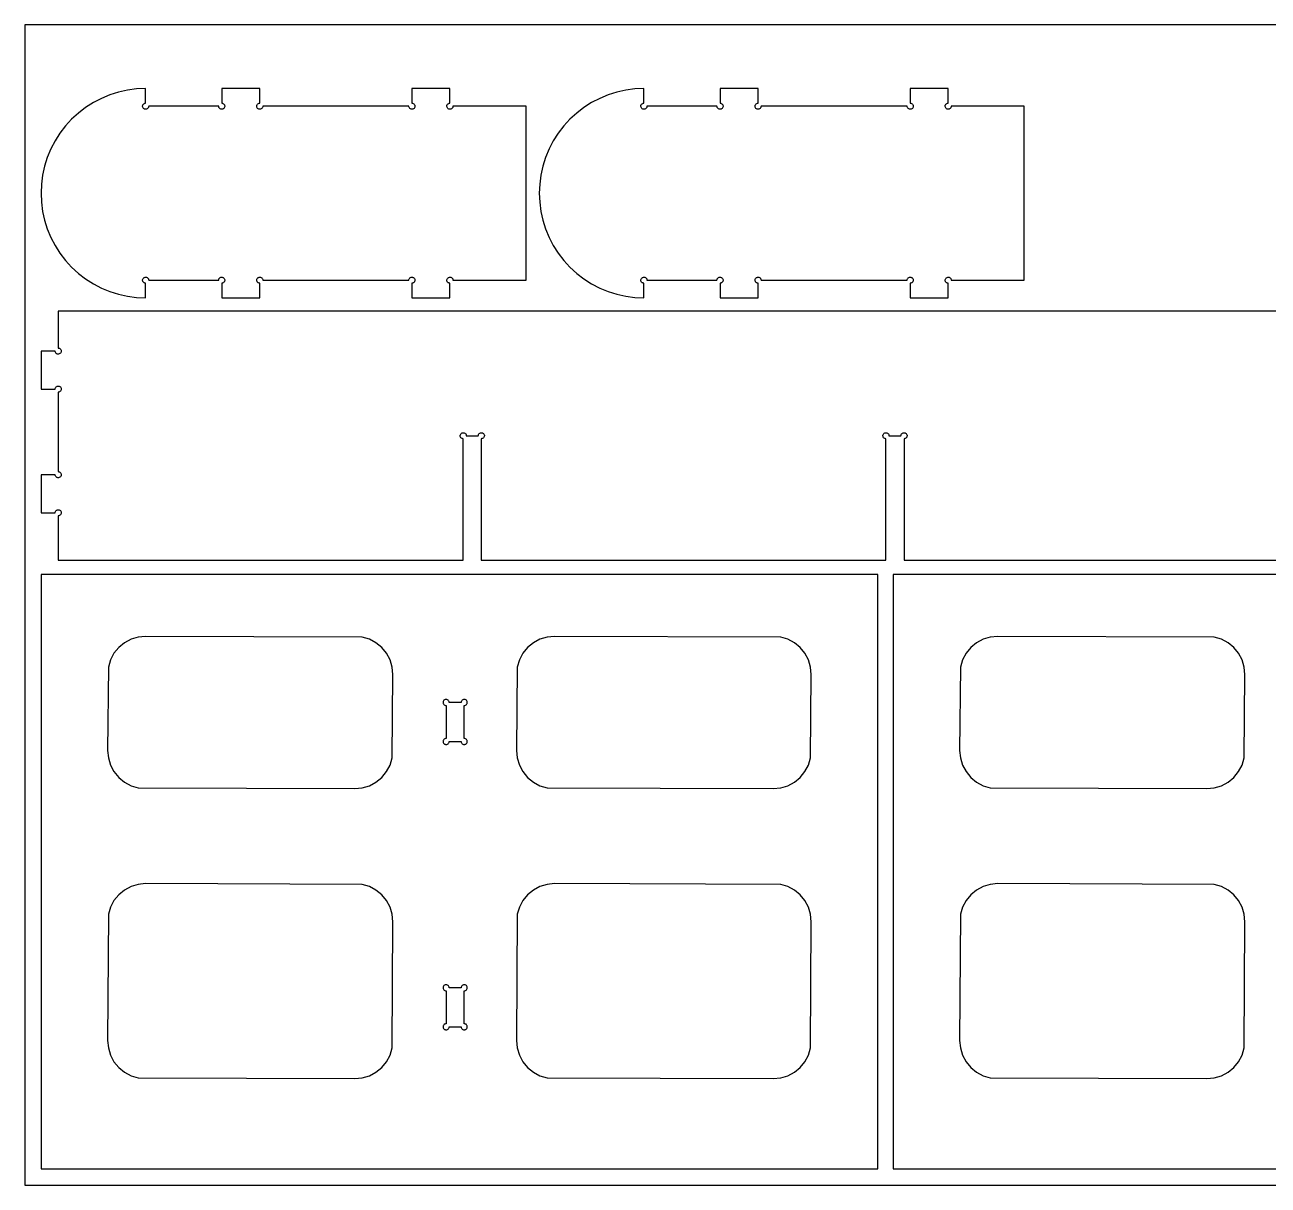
# Model space of a CAD drawing. Extents: x 0 to 2440, y -4410 to 1220.
# Drawn here: x 0 to 1307, y 0 to 1220 of the extents above; entities that cross this region are included whole.
import ezdxf

# ---------------------------------------------------------------- set-up
doc = ezdxf.new("R2010")
doc.units = 0
doc.layers.add('CUT', color=1, linetype='Continuous')
doc.layers.add('REFERENCE-SHEET', color=8, linetype='Continuous')

msp = doc.modelspace()

# ---------------------------------------------------------------- linework, layer by layer
at = {"layer": 'CUT'}
for points in [[(407, 933), (447, 933), (447, 948.3), (446.3, 948.4), (445.7, 948.6), (445.1, 948.9), (444.6, 949.4), (444.2, 950), (443.9, 950.6), (443.8, 951.3), (443.8, 952), (444, 952.6), (444.3, 953.2), (444.7, 953.8), (445.3, 954.2), (445.9, 954.5), (446.5, 954.7), (447.2, 954.7), (447.9, 954.6), (448.5, 954.3), (449.1, 953.9), (449.6, 953.4), (449.9, 952.8), (450.1, 952.2), (450.2, 951.5), (527, 951.5), (527, 1134.5), (450.2, 1134.5), (450.1, 1133.8), (449.9, 1133.2), (449.6, 1132.6), (449.1, 1132.1), (448.5, 1131.7), (447.9, 1131.4), (447.2, 1131.3), (446.5, 1131.3), (445.9, 1131.5), (445.3, 1131.8), (444.7, 1132.2), (444.3, 1132.8), (444, 1133.4), (443.8, 1134), (443.8, 1134.7), (443.9, 1135.4), (444.2, 1136), (444.6, 1136.6), (445.1, 1137.1), (445.7, 1137.4), (446.3, 1137.6), (447, 1137.7), (447, 1153), (407, 1153), (407, 1137.7), (407.7, 1137.6), (408.3, 1137.4), (408.9, 1137.1), (409.4, 1136.6), (409.8, 1136), (410.1, 1135.4), (410.2, 1134.7), (410.2, 1134), (410, 1133.4), (409.7, 1132.8), (409.3, 1132.2), (408.7, 1131.8), (408.1, 1131.5), (407.5, 1131.3), (406.8, 1131.3), (406.1, 1131.4), (405.5, 1131.7), (404.9, 1132.1), (404.4, 1132.6), (404.1, 1133.2), (403.9, 1133.8), (403.8, 1134.5), (250.2, 1134.5), (250.1, 1133.8), (249.9, 1133.2), (249.6, 1132.6), (249.1, 1132.1), (248.5, 1131.7), (247.9, 1131.4), (247.2, 1131.3), (246.5, 1131.3), (245.9, 1131.5), (245.3, 1131.8), (244.7, 1132.2), (244.3, 1132.8), (244, 1133.4), (243.8, 1134), (243.8, 1134.7), (243.9, 1135.4), (244.2, 1136), (244.6, 1136.6), (245.1, 1137.1), (245.7, 1137.4), (246.3, 1137.6), (247, 1137.7), (247, 1153), (207, 1153), (207, 1137.7), (207.7, 1137.6), (208.3, 1137.4), (208.9, 1137.1), (209.4, 1136.6), (209.8, 1136), (210.1, 1135.4), (210.2, 1134.7), (210.2, 1134), (210, 1133.4), (209.7, 1132.8), (209.3, 1132.2), (208.7, 1131.8), (208.1, 1131.5), (207.5, 1131.3), (206.8, 1131.3), (206.1, 1131.4), (205.5, 1131.7), (204.9, 1132.1), (204.4, 1132.6), (204.1, 1133.2), (203.9, 1133.8), (203.8, 1134.5), (130.2, 1134.5), (130.1, 1133.8), (129.9, 1133.2), (129.6, 1132.6), (129.1, 1132.1), (128.5, 1131.7), (127.9, 1131.4), (127.2, 1131.3), (126.5, 1131.3), (125.9, 1131.5), (125.3, 1131.8), (124.7, 1132.2), (124.3, 1132.8), (124, 1133.4), (123.8, 1134), (123.8, 1134.7), (123.9, 1135.4), (124.2, 1136), (124.6, 1136.6), (125.1, 1137.1), (125.7, 1137.4), (126.3, 1137.6), (127, 1137.7), (127, 1153), (117.4, 1152.6), (107.9, 1151.3), (98.5, 1149.3), (89.4, 1146.4), (80.5, 1142.7), (72, 1138.3), (63.9, 1133.1), (56.3, 1127.3), (49.2, 1120.8), (42.7, 1113.7), (36.9, 1106.1), (31.7, 1098), (27.3, 1089.5), (23.6, 1080.6), (20.7, 1071.5), (18.7, 1062.1), (17.4, 1052.6), (17, 1043), (17.4, 1033.4), (18.7, 1023.9), (20.7, 1014.5), (23.6, 1005.4), (27.3, 996.5), (31.7, 988), (36.9, 979.9), (42.7, 972.3), (49.2, 965.2), (56.3, 958.7), (63.9, 952.9), (72, 947.7), (80.5, 943.3), (89.4, 939.6), (98.5, 936.7), (107.9, 934.7), (117.4, 933.4), (127, 933), (127, 948.3), (126.3, 948.4), (125.7, 948.6), (125.1, 948.9), (124.6, 949.4), (124.2, 950), (123.9, 950.6), (123.8, 951.3), (123.8, 952), (124, 952.6), (124.3, 953.2), (124.7, 953.8), (125.3, 954.2), (125.9, 954.5), (126.5, 954.7), (127.2, 954.7), (127.9, 954.6), (128.5, 954.3), (129.1, 953.9), (129.6, 953.4), (129.9, 952.8), (130.1, 952.2), (130.2, 951.5), (203.8, 951.5), (203.9, 952.2), (204.1, 952.8), (204.4, 953.4), (204.9, 953.9), (205.5, 954.3), (206.1, 954.6), (206.8, 954.7), (207.5, 954.7), (208.1, 954.5), (208.7, 954.2), (209.3, 953.8), (209.7, 953.2), (210, 952.6), (210.2, 952), (210.2, 951.3), (210.1, 950.6), (209.8, 950), (209.4, 949.4), (208.9, 948.9), (208.3, 948.6), (207.7, 948.4), (207, 948.3), (207, 933), (247, 933), (247, 948.3), (246.3, 948.4), (245.7, 948.6), (245.1, 948.9), (244.6, 949.4), (244.2, 950), (243.9, 950.6), (243.8, 951.3), (243.8, 952), (244, 952.6), (244.3, 953.2), (244.7, 953.8), (245.3, 954.2), (245.9, 954.5), (246.5, 954.7), (247.2, 954.7), (247.9, 954.6), (248.5, 954.3), (249.1, 953.9), (249.6, 953.4), (249.9, 952.8), (250.1, 952.2), (250.2, 951.5), (403.8, 951.5), (403.9, 952.2), (404.1, 952.8), (404.4, 953.4), (404.9, 953.9), (405.5, 954.3), (406.1, 954.6), (406.8, 954.7), (407.5, 954.7), (408.1, 954.5), (408.7, 954.2), (409.3, 953.8), (409.7, 953.2), (410, 952.6), (410.2, 952), (410.2, 951.3), (410.1, 950.6), (409.8, 950), (409.4, 949.4), (408.9, 948.9), (408.3, 948.6), (407.7, 948.4), (407, 948.3)], [(931, 933), (971, 933), (971, 948.3), (970.3, 948.4), (969.7, 948.6), (969.1, 948.9), (968.6, 949.4), (968.2, 950), (967.9, 950.6), (967.8, 951.3), (967.8, 952), (968, 952.6), (968.3, 953.2), (968.7, 953.8), (969.3, 954.2), (969.9, 954.5), (970.5, 954.7), (971.2, 954.7), (971.9, 954.6), (972.5, 954.3), (973.1, 953.9), (973.6, 953.4), (973.9, 952.8), (974.1, 952.2), (974.2, 951.5), (1051, 951.5), (1051, 1134.5), (974.2, 1134.5), (974.1, 1133.8), (973.9, 1133.2), (973.6, 1132.6), (973.1, 1132.1), (972.5, 1131.7), (971.9, 1131.4), (971.2, 1131.3), (970.5, 1131.3), (969.9, 1131.5), (969.3, 1131.8), (968.7, 1132.2), (968.3, 1132.8), (968, 1133.4), (967.8, 1134), (967.8, 1134.7), (967.9, 1135.4), (968.2, 1136), (968.6, 1136.6), (969.1, 1137.1), (969.7, 1137.4), (970.3, 1137.6), (971, 1137.7), (971, 1153), (931, 1153), (931, 1137.7), (931.7, 1137.6), (932.3, 1137.4), (932.9, 1137.1), (933.4, 1136.6), (933.8, 1136), (934.1, 1135.4), (934.2, 1134.7), (934.2, 1134), (934, 1133.4), (933.7, 1132.8), (933.3, 1132.2), (932.7, 1131.8), (932.1, 1131.5), (931.5, 1131.3), (930.8, 1131.3), (930.1, 1131.4), (929.5, 1131.7), (928.9, 1132.1), (928.4, 1132.6), (928.1, 1133.2), (927.9, 1133.8), (927.8, 1134.5), (774.2, 1134.5), (774.1, 1133.8), (773.9, 1133.2), (773.6, 1132.6), (773.1, 1132.1), (772.5, 1131.7), (771.9, 1131.4), (771.2, 1131.3), (770.5, 1131.3), (769.9, 1131.5), (769.3, 1131.8), (768.7, 1132.2), (768.3, 1132.8), (768, 1133.4), (767.8, 1134), (767.8, 1134.7), (767.9, 1135.4), (768.2, 1136), (768.6, 1136.6), (769.1, 1137.1), (769.7, 1137.4), (770.3, 1137.6), (771, 1137.7), (771, 1153), (731, 1153), (731, 1137.7), (731.7, 1137.6), (732.3, 1137.4), (732.9, 1137.1), (733.4, 1136.6), (733.8, 1136), (734.1, 1135.4), (734.2, 1134.7), (734.2, 1134), (734, 1133.4), (733.7, 1132.8), (733.3, 1132.2), (732.7, 1131.8), (732.1, 1131.5), (731.5, 1131.3), (730.8, 1131.3), (730.1, 1131.4), (729.5, 1131.7), (728.9, 1132.1), (728.4, 1132.6), (728.1, 1133.2), (727.9, 1133.8), (727.8, 1134.5), (654.2, 1134.5), (654.1, 1133.8), (653.9, 1133.2), (653.6, 1132.6), (653.1, 1132.1), (652.5, 1131.7), (651.9, 1131.4), (651.2, 1131.3), (650.5, 1131.3), (649.9, 1131.5), (649.3, 1131.8), (648.7, 1132.2), (648.3, 1132.8), (648, 1133.4), (647.8, 1134), (647.8, 1134.7), (647.9, 1135.4), (648.2, 1136), (648.6, 1136.6), (649.1, 1137.1), (649.7, 1137.4), (650.3, 1137.6), (651, 1137.7), (651, 1153), (641.4, 1152.6), (631.9, 1151.3), (622.5, 1149.3), (613.4, 1146.4), (604.5, 1142.7), (596, 1138.3), (587.9, 1133.1), (580.3, 1127.3), (573.2, 1120.8), (566.7, 1113.7), (560.9, 1106.1), (555.7, 1098), (551.3, 1089.5), (547.6, 1080.6), (544.7, 1071.5), (542.7, 1062.1), (541.4, 1052.6), (541, 1043), (541.4, 1033.4), (542.7, 1023.9), (544.7, 1014.5), (547.6, 1005.4), (551.3, 996.5), (555.7, 988), (560.9, 979.9), (566.7, 972.3), (573.2, 965.2), (580.3, 958.7), (587.9, 952.9), (596, 947.7), (604.5, 943.3), (613.4, 939.6), (622.5, 936.7), (631.9, 934.7), (641.4, 933.4), (651, 933), (651, 948.3), (650.3, 948.4), (649.7, 948.6), (649.1, 948.9), (648.6, 949.4), (648.2, 950), (647.9, 950.6), (647.8, 951.3), (647.8, 952), (648, 952.6), (648.3, 953.2), (648.7, 953.8), (649.3, 954.2), (649.9, 954.5), (650.5, 954.7), (651.2, 954.7), (651.9, 954.6), (652.5, 954.3), (653.1, 953.9), (653.6, 953.4), (653.9, 952.8), (654.1, 952.2), (654.2, 951.5), (727.8, 951.5), (727.9, 952.2), (728.1, 952.8), (728.4, 953.4), (728.9, 953.9), (729.5, 954.3), (730.1, 954.6), (730.8, 954.7), (731.5, 954.7), (732.1, 954.5), (732.7, 954.2), (733.3, 953.8), (733.7, 953.2), (734, 952.6), (734.2, 952), (734.2, 951.3), (734.1, 950.6), (733.8, 950), (733.4, 949.4), (732.9, 948.9), (732.3, 948.6), (731.7, 948.4), (731, 948.3), (731, 933), (771, 933), (771, 948.3), (770.3, 948.4), (769.7, 948.6), (769.1, 948.9), (768.6, 949.4), (768.2, 950), (767.9, 950.6), (767.8, 951.3), (767.8, 952), (768, 952.6), (768.3, 953.2), (768.7, 953.8), (769.3, 954.2), (769.9, 954.5), (770.5, 954.7), (771.2, 954.7), (771.9, 954.6), (772.5, 954.3), (773.1, 953.9), (773.6, 953.4), (773.9, 952.8), (774.1, 952.2), (774.2, 951.5), (927.8, 951.5), (927.9, 952.2), (928.1, 952.8), (928.4, 953.4), (928.9, 953.9), (929.5, 954.3), (930.1, 954.6), (930.8, 954.7), (931.5, 954.7), (932.1, 954.5), (932.7, 954.2), (933.3, 953.8), (933.7, 953.2), (934, 952.6), (934.2, 952), (934.2, 951.3), (934.1, 950.6), (933.8, 950), (933.4, 949.4), (932.9, 948.9), (932.3, 948.6), (931.7, 948.4), (931, 948.3)], [(897, 17), (897, 642), (17, 642), (17, 17)], [(1793, 17), (1793, 642), (913, 642), (913, 17)], [(347, 417), (354.8, 417.8), (362.3, 420), (369.2, 423.7), (375.3, 428.7), (380.3, 434.8), (384, 441.7), (386.2, 449.2), (387, 537), (386.2, 544.8), (384, 552.3), (380.3, 559.2), (375.3, 565.3), (369.2, 570.3), (362.3, 574), (354.8, 576.2), (127, 577), (119.2, 576.2), (111.7, 574), (104.8, 570.3), (98.7, 565.3), (93.7, 559.2), (90, 552.3), (87.8, 544.8), (87, 457), (87.8, 449.2), (90, 441.7), (93.7, 434.8), (98.7, 428.7), (104.8, 423.7), (111.7, 420), (119.2, 417.8)], [(787, 417), (794.8, 417.8), (802.3, 420), (809.2, 423.7), (815.3, 428.7), (820.3, 434.8), (824, 441.7), (826.2, 449.2), (827, 537), (826.2, 544.8), (824, 552.3), (820.3, 559.2), (815.3, 565.3), (809.2, 570.3), (802.3, 574), (794.8, 576.2), (557, 577), (549.2, 576.2), (541.7, 574), (534.8, 570.3), (528.7, 565.3), (523.7, 559.2), (520, 552.3), (517.8, 544.8), (517, 457), (517.8, 449.2), (520, 441.7), (523.7, 434.8), (528.7, 428.7), (534.8, 423.7), (541.7, 420), (549.2, 417.8)], [(1243, 417), (1250.8, 417.8), (1258.3, 420), (1265.2, 423.7), (1271.3, 428.7), (1276.3, 434.8), (1280, 441.7), (1282.2, 449.2), (1283, 537), (1282.2, 544.8), (1280, 552.3), (1276.3, 559.2), (1271.3, 565.3), (1265.2, 570.3), (1258.3, 574), (1250.8, 576.2), (1023, 577), (1015.2, 576.2), (1007.7, 574), (1000.8, 570.3), (994.7, 565.3), (989.7, 559.2), (986, 552.3), (983.8, 544.8), (983, 457), (983.8, 449.2), (986, 441.7), (989.7, 434.8), (994.7, 428.7), (1000.8, 423.7), (1007.7, 420), (1015.2, 417.8)], [(443, 469.7), (442.3, 469.6), (441.7, 469.4), (441.1, 469.1), (440.6, 468.6), (440.2, 468), (439.9, 467.4), (439.8, 466.7), (439.8, 466), (440, 465.4), (440.3, 464.8), (440.7, 464.2), (441.3, 463.8), (441.9, 463.5), (442.5, 463.3), (443.2, 463.3), (443.9, 463.4), (444.5, 463.7), (445.1, 464.1), (445.6, 464.6), (445.9, 465.2), (446.1, 465.8), (446.2, 466.5), (458.8, 466.5), (458.9, 465.8), (459.1, 465.2), (459.4, 464.6), (459.9, 464.1), (460.5, 463.7), (461.1, 463.4), (461.8, 463.3), (462.5, 463.3), (463.1, 463.5), (463.7, 463.8), (464.3, 464.2), (464.7, 464.8), (465, 465.4), (465.2, 466), (465.2, 466.7), (465.1, 467.4), (464.8, 468), (464.4, 468.6), (463.9, 469.1), (463.3, 469.4), (462.7, 469.6), (462, 469.7), (462, 504.3), (462.7, 504.4), (463.3, 504.6), (463.9, 504.9), (464.4, 505.4), (464.8, 506), (465.1, 506.6), (465.2, 507.3), (465.2, 508), (465, 508.6), (464.7, 509.2), (464.3, 509.8), (463.7, 510.2), (463.1, 510.5), (462.5, 510.7), (461.8, 510.7), (461.1, 510.6), (460.5, 510.3), (459.9, 509.9), (459.4, 509.4), (459.1, 508.8), (458.9, 508.2), (458.8, 507.5), (446.2, 507.5), (446.1, 508.2), (445.9, 508.8), (445.6, 509.4), (445.1, 509.9), (444.5, 510.3), (443.9, 510.6), (443.2, 510.7), (442.5, 510.7), (441.9, 510.5), (441.3, 510.2), (440.7, 509.8), (440.3, 509.2), (440, 508.6), (439.8, 508), (439.8, 507.3), (439.9, 506.6), (440.2, 506), (440.6, 505.4), (441.1, 504.9), (441.7, 504.6), (442.3, 504.4), (443, 504.3)], [(347, 112), (354.8, 112.8), (362.3, 115), (369.2, 118.7), (375.3, 123.7), (380.3, 129.8), (384, 136.7), (386.2, 144.2), (387, 277), (386.2, 284.8), (384, 292.3), (380.3, 299.2), (375.3, 305.3), (369.2, 310.3), (362.3, 314), (354.8, 316.2), (127, 317), (119.2, 316.2), (111.7, 314), (104.8, 310.3), (98.7, 305.3), (93.7, 299.2), (90, 292.3), (87.8, 284.8), (87, 152), (87.8, 144.2), (90, 136.7), (93.7, 129.8), (98.7, 123.7), (104.8, 118.7), (111.7, 115), (119.2, 112.8)], [(787, 112), (794.8, 112.8), (802.3, 115), (809.2, 118.7), (815.3, 123.7), (820.3, 129.8), (824, 136.7), (826.2, 144.2), (827, 277), (826.2, 284.8), (824, 292.3), (820.3, 299.2), (815.3, 305.3), (809.2, 310.3), (802.3, 314), (794.8, 316.2), (557, 317), (549.2, 316.2), (541.7, 314), (534.8, 310.3), (528.7, 305.3), (523.7, 299.2), (520, 292.3), (517.8, 284.8), (517, 152), (517.8, 144.2), (520, 136.7), (523.7, 129.8), (528.7, 123.7), (534.8, 118.7), (541.7, 115), (549.2, 112.8)], [(1243, 112), (1250.8, 112.8), (1258.3, 115), (1265.2, 118.7), (1271.3, 123.7), (1276.3, 129.8), (1280, 136.7), (1282.2, 144.2), (1283, 277), (1282.2, 284.8), (1280, 292.3), (1276.3, 299.2), (1271.3, 305.3), (1265.2, 310.3), (1258.3, 314), (1250.8, 316.2), (1023, 317), (1015.2, 316.2), (1007.7, 314), (1000.8, 310.3), (994.7, 305.3), (989.7, 299.2), (986, 292.3), (983.8, 284.8), (983, 152), (983.8, 144.2), (986, 136.7), (989.7, 129.8), (994.7, 123.7), (1000.8, 118.7), (1007.7, 115), (1015.2, 112.8)], [(443, 169.7), (442.3, 169.6), (441.7, 169.4), (441.1, 169.1), (440.6, 168.6), (440.2, 168), (439.9, 167.4), (439.8, 166.7), (439.8, 166), (440, 165.4), (440.3, 164.8), (440.7, 164.2), (441.3, 163.8), (441.9, 163.5), (442.5, 163.3), (443.2, 163.3), (443.9, 163.4), (444.5, 163.7), (445.1, 164.1), (445.6, 164.6), (445.9, 165.2), (446.1, 165.8), (446.2, 166.5), (458.8, 166.5), (458.9, 165.8), (459.1, 165.2), (459.4, 164.6), (459.9, 164.1), (460.5, 163.7), (461.1, 163.4), (461.8, 163.3), (462.5, 163.3), (463.1, 163.5), (463.7, 163.8), (464.3, 164.2), (464.7, 164.8), (465, 165.4), (465.2, 166), (465.2, 166.7), (465.1, 167.4), (464.8, 168), (464.4, 168.6), (463.9, 169.1), (463.3, 169.4), (462.7, 169.6), (462, 169.7), (462, 204.3), (462.7, 204.4), (463.3, 204.6), (463.9, 204.9), (464.4, 205.4), (464.8, 206), (465.1, 206.6), (465.2, 207.3), (465.2, 208), (465, 208.6), (464.7, 209.2), (464.3, 209.8), (463.7, 210.2), (463.1, 210.5), (462.5, 210.7), (461.8, 210.7), (461.1, 210.6), (460.5, 210.3), (459.9, 209.9), (459.4, 209.4), (459.1, 208.8), (458.9, 208.2), (458.8, 207.5), (446.2, 207.5), (446.1, 208.2), (445.9, 208.8), (445.6, 209.4), (445.1, 209.9), (444.5, 210.3), (443.9, 210.6), (443.2, 210.7), (442.5, 210.7), (441.9, 210.5), (441.3, 210.2), (440.7, 209.8), (440.3, 209.2), (440, 208.6), (439.8, 208), (439.8, 207.3), (439.9, 206.6), (440.2, 206), (440.6, 205.4), (441.1, 204.9), (441.7, 204.6), (442.3, 204.4), (443, 204.3)]]:
    msp.add_lwpolyline(points, close=True, dxfattribs=at)
msp.add_lwpolyline([(1795, 919), (35, 919), (35, 880.2), (35.7, 880.1), (36.3, 879.9), (36.9, 879.6), (37.4, 879.1), (37.8, 878.5), (38.1, 877.9), (38.2, 877.2), (38.2, 876.5), (38, 875.9), (37.7, 875.3), (37.3, 874.7), (36.7, 874.3), (36.1, 874), (35.5, 873.8), (34.8, 873.8), (34.1, 873.9), (33.5, 874.2), (32.9, 874.6), (32.4, 875.1), (32.1, 875.7), (31.9, 876.3), (31.8, 877), (17, 877), (17, 837), (31.8, 837), (31.9, 837.7), (32.1, 838.3), (32.4, 838.9), (32.9, 839.4), (33.5, 839.8), (34.1, 840.1), (34.8, 840.2), (35.5, 840.2), (36.1, 840), (36.7, 839.7), (37.3, 839.3), (37.7, 838.7), (38, 838.1), (38.2, 837.5), (38.2, 836.8), (38.1, 836.1), (37.8, 835.5), (37.4, 834.9), (36.9, 834.4), (36.3, 834.1), (35.7, 833.9), (35, 833.8), (35, 750.2), (35.7, 750.1), (36.3, 749.9), (36.9, 749.6), (37.4, 749.1), (37.8, 748.5), (38.1, 747.9), (38.2, 747.2), (38.2, 746.5), (38, 745.9), (37.7, 745.3), (37.3, 744.7), (36.7, 744.3), (36.1, 744), (35.5, 743.8), (34.8, 743.8), (34.1, 743.9), (33.5, 744.2), (32.9, 744.6), (32.4, 745.1), (32.1, 745.7), (31.9, 746.3), (31.8, 747), (17, 747), (17, 707), (31.8, 707), (31.9, 707.7), (32.1, 708.3), (32.4, 708.9), (32.9, 709.4), (33.5, 709.8), (34.1, 710.1), (34.8, 710.2), (35.5, 710.2), (36.1, 710), (36.7, 709.7), (37.3, 709.3), (37.7, 708.7), (38, 708.1), (38.2, 707.5), (38.2, 706.8), (38.1, 706.1), (37.8, 705.5), (37.4, 704.9), (36.9, 704.4), (36.3, 704.1), (35.7, 703.9), (35, 703.8), (35, 657), (461, 657), (461, 784.8), (460.3, 784.9), (459.7, 785.1), (459.1, 785.4), (458.6, 785.9), (458.2, 786.5), (457.9, 787.1), (457.8, 787.8), (457.8, 788.5), (458, 789.1), (458.3, 789.7), (458.7, 790.3), (459.3, 790.7), (459.9, 791), (460.5, 791.2), (461.2, 791.2), (461.9, 791.1), (462.5, 790.8), (463.1, 790.4), (463.6, 789.9), (463.9, 789.3), (464.1, 788.7), (464.2, 788), (476.8, 788), (476.9, 788.7), (477.1, 789.3), (477.4, 789.9), (477.9, 790.4), (478.5, 790.8), (479.1, 791.1), (479.8, 791.2), (480.5, 791.2), (481.1, 791), (481.7, 790.7), (482.3, 790.3), (482.7, 789.7), (483, 789.1), (483.2, 788.5), (483.2, 787.8), (483.1, 787.1), (482.8, 786.5), (482.4, 785.9), (481.9, 785.4), (481.3, 785.1), (480.7, 784.9), (480, 784.8), (480, 657), (905.5, 657), (905.5, 784.8), (904.8, 784.9), (904.2, 785.1), (903.6, 785.4), (903.1, 785.9), (902.7, 786.5), (902.4, 787.1), (902.3, 787.8), (902.3, 788.5), (902.5, 789.1), (902.8, 789.7), (903.2, 790.3), (903.8, 790.7), (904.4, 791), (905, 791.2), (905.7, 791.2), (906.4, 791.1), (907, 790.8), (907.6, 790.4), (908.1, 789.9), (908.4, 789.3), (908.6, 788.7), (908.7, 788), (921.3, 788), (921.4, 788.7), (921.6, 789.3), (921.9, 789.9), (922.4, 790.4), (923, 790.8), (923.6, 791.1), (924.3, 791.2), (925, 791.2), (925.6, 791), (926.2, 790.7), (926.8, 790.3), (927.2, 789.7), (927.5, 789.1), (927.7, 788.5), (927.7, 787.8), (927.6, 787.1), (927.3, 786.5), (926.9, 785.9), (926.4, 785.4), (925.8, 785.1), (925.2, 784.9), (924.5, 784.8), (924.5, 657), (1350, 657)], dxfattribs=at)
at = {"layer": 'REFERENCE-SHEET'}
msp.add_lwpolyline([(0, 0), (2440, 0), (2440, 1220), (0, 1220)], close=True, dxfattribs=at)

doc.saveas('drawing.dxf')
